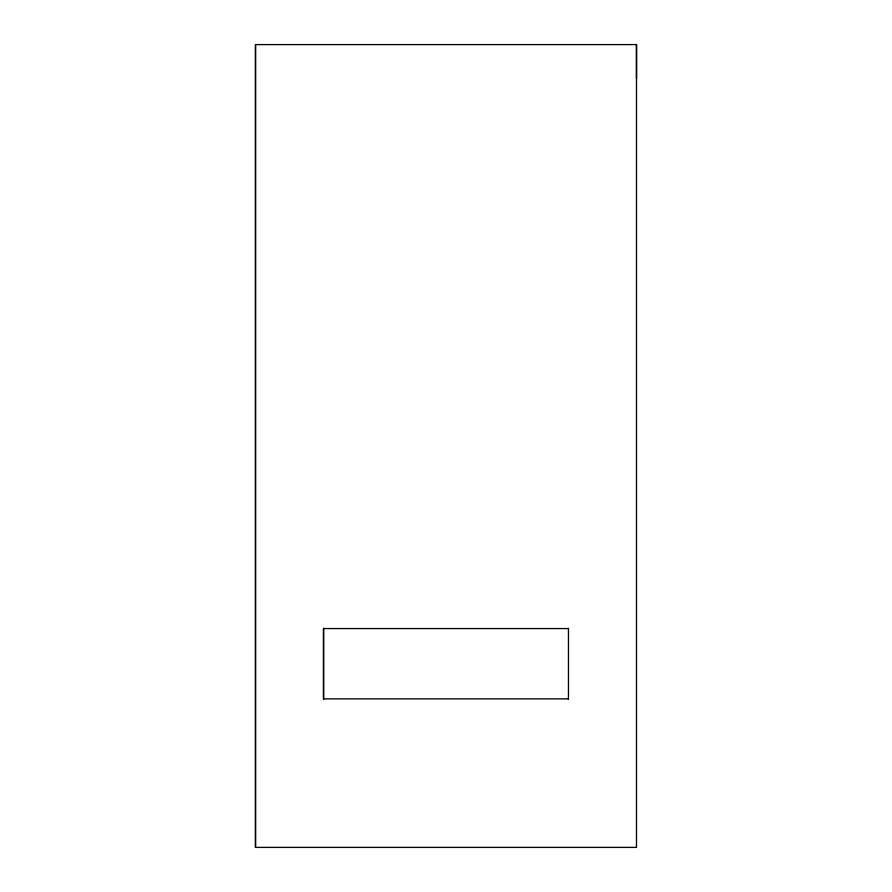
<?xml version="1.0" encoding="UTF-8"?>
<svg xmlns="http://www.w3.org/2000/svg" width="892" height="892" viewBox="0 0 892 892"><rect width="100%" height="100%" fill="white"/><g stroke="black" fill="none" stroke-linecap="round" stroke-linejoin="round"><path stroke-width="1.34" d="M255.502 847.4L255.502 44.6L636.498 44.6L636.498 847.4L255.502 847.4L255.502 44.6M323.54 698.503L323.54 628.916M636.498 78.619L636.498 44.6M323.54 628.559L568.46 628.559M323.54 698.86L568.46 698.86M568.46 628.303L568.46 699.272M323.54 628.303L323.54 699.272"/></g></svg>
